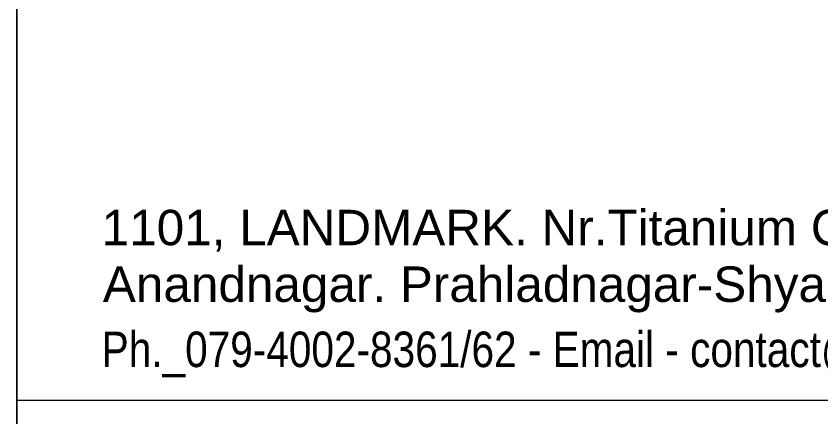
# Model space of a CAD drawing. Header units: millimetres. Extents: x 1112055 to 3390982, y -148532 to 766891.
# Drawn here: x 2939426 to 2948230, y 243896 to 248281 of the extents above; entities that cross this region are included whole.
import ezdxf

# ---------------------------------------------------------------- set-up
doc = ezdxf.new("R2010")
doc.units = ezdxf.units.MM
doc.layers.add('B TITLE BLOCK', color=250, linetype='Continuous', lineweight=0)
doc.layers.add('P_TITLE BLOCK TEXT', color=7, linetype='Continuous', lineweight=9)
doc.styles.add('SWINC', font='swissc.ttf')

msp = doc.modelspace()

# ---------------------------------------------------------------- linework, layer by layer
at = {"layer": 'B TITLE BLOCK', "color": 250, "lineweight": 0}
msp.add_line((2939434.029209848, 283154.3553428253), (2939434.029209848, 209167.2573592544), dxfattribs=at)
at = {"layer": 'B TITLE BLOCK', "color": 250, "lineweight": 0, "const_width": 15.26111845840563}
for points in [[(2957736.665540068, 251253.8886408766), (2939434.029209847, 251253.8886408766), (2939434.029209847, 244076.9966641988), (2957736.665540068, 244076.9966641988)], [(2957736.665540068, 209167.2573592545), (2939434.029209847, 209167.2573592545), (2939434.029209847, 244076.9966641988), (2957736.665540068, 244076.9966641988)]]:
    msp.add_lwpolyline(points, close=True, dxfattribs=at)

# ---------------------------------------------------------------- texts
at = {"layer": 'P_TITLE BLOCK TEXT', "lineweight": 0, "char_height": 387.3066630424684, "attachment_point": 7, "style": 'SWINC'}
for s, insert in [('\\A1;{\\pql;\\fArial|b0|i0|c0|p34;1101, LANDMARK. Nr.Titanium City Centre. Opp.Seema Hall.}', (2940362.733485237, 245657.1104326809)), ('\\A1;{\\pql;\\fArial|b0|i0|c0|p34;Anandnagar. Prahladnagar-Shyamal road. Ahmedabad-380015. (O)}', (2940375.773059444, 245037.4941345209))]:
    msp.add_mtext(s, dxfattribs=dict(at, insert=insert))
at = {"layer": 'P_TITLE BLOCK TEXT', "lineweight": 0, "insert": (2940362.753232195, 244329.3681091306), "char_height": 387.3066630424684, "width": 11258.22750827204, "attachment_point": 7, "style": 'SWINC'}
msp.add_mtext('\\A1;\\pxql;Ph._079-4002-8361/62 - Email - contact@99studio.in   ', dxfattribs=at)

doc.saveas('drawing.dxf')
